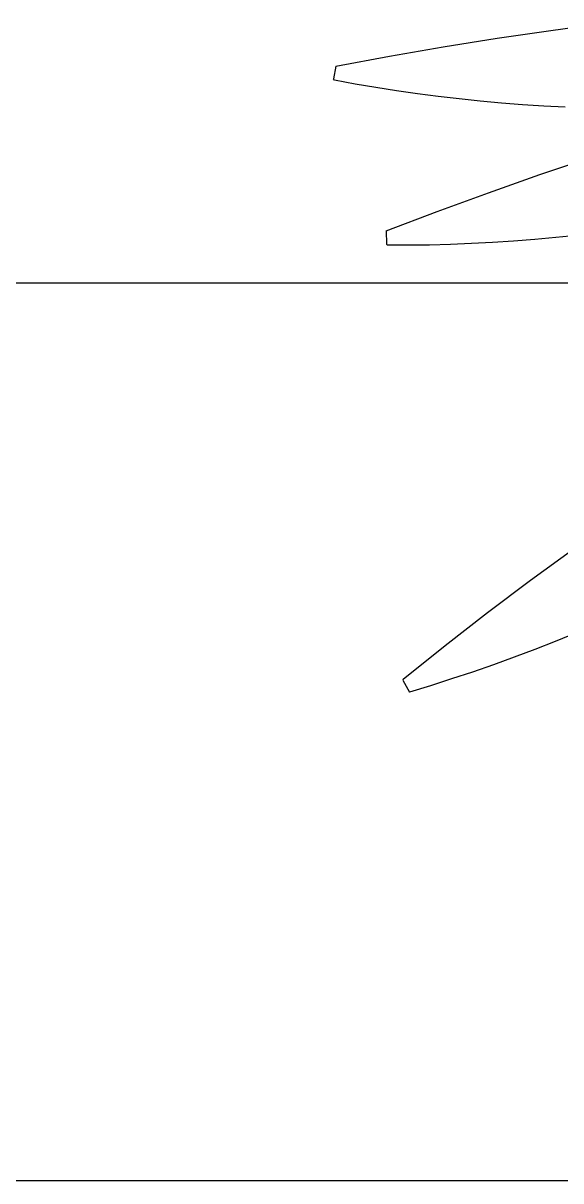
# Model space of a CAD drawing. Header units: metres. Extents: x 244.4 to 340.3, y -4.1 to 64.3.
# Drawn here: x 246.033 to 246.28, y 40.387 to 40.919 of the extents above; entities that cross this region are included whole.
import ezdxf

# ---------------------------------------------------------------- set-up
doc = ezdxf.new("R2010")
doc.units = ezdxf.units.M
doc.layers.add('Edges', color=7, linetype='Continuous')

msp = doc.modelspace()

# ---------------------------------------------------------------- linework, layer by layer
at = {"layer": 'Edges'}
for p, q in [((246.27555, 40.91599), (246.30027, 40.91933)), ((246.22614, 40.90841), (246.25084, 40.91236)), ((246.25084, 40.91236), (246.27555, 40.91599)), ((246.20146, 40.90416), (246.22614, 40.90841)), ((246.17681, 40.89961), (246.20146, 40.90416)), ((246.17681, 40.89961), (246.17577, 40.89369)), ((246.17616, 40.89305), (246.17577, 40.89369)), ((246.18562, 40.89131), (246.17616, 40.89305)), ((246.19512, 40.8897), (246.18562, 40.89131)), ((246.20466, 40.8882), (246.19512, 40.8897)), ((246.21424, 40.88683), (246.20466, 40.8882)), ((246.22385, 40.88559), (246.21424, 40.88683)), ((246.23349, 40.88447), (246.22385, 40.88559)), ((246.24316, 40.88347), (246.23349, 40.88447)), ((246.25286, 40.88259), (246.24316, 40.88347)), ((246.26259, 40.88184), (246.25286, 40.88259)), ((246.27235, 40.88121), (246.26259, 40.88184)), ((246.28212, 40.8807), (246.27235, 40.88121)), ((246.27048, 40.8497), (246.29413, 40.85774)), ((246.2469, 40.84136), (246.27048, 40.8497)), ((246.2234, 40.83273), (246.2469, 40.84136)), ((246.19997, 40.8238), (246.2234, 40.83273)), ((246.19997, 40.8238), (246.20001, 40.81778)), ((246.28755, 40.8218), (246.27785, 40.82079)), ((246.20052, 40.81722), (246.20001, 40.81778)), ((246.21014, 40.81722), (246.20052, 40.81722)), ((246.21978, 40.81735), (246.21014, 40.81722)), ((246.22943, 40.81761), (246.21978, 40.81735)), ((246.23909, 40.81799), (246.22943, 40.81761)), ((246.24877, 40.8185), (246.23909, 40.81799)), ((246.25845, 40.81913), (246.24877, 40.8185)), ((246.26815, 40.8199), (246.25845, 40.81913)), ((246.27785, 40.82079), (246.26815, 40.8199)), ((245.69245, 40.79996), (246.41472, 40.79996)), ((246.2663, 40.66328), (246.28628, 40.67791)), ((246.24653, 40.64839), (246.2663, 40.66328)), ((246.22699, 40.63325), (246.24653, 40.64839)), ((246.28697, 40.63893), (246.2776, 40.63513)), ((246.20766, 40.61787), (246.22699, 40.63325)), ((246.26818, 40.63144), (246.2587, 40.62788)), ((246.2776, 40.63513), (246.26818, 40.63144)), ((246.2587, 40.62788), (246.24917, 40.62443)), ((246.23959, 40.6211), (246.22996, 40.6179)), ((246.24917, 40.62443), (246.23959, 40.6211)), ((246.20766, 40.61787), (246.20759, 40.61733)), ((246.20759, 40.61733), (246.21057, 40.61185)), ((246.22029, 40.61481), (246.21057, 40.61185)), ((246.22996, 40.6179), (246.22029, 40.61481)), ((246.72888, 40.38724), (245.51786, 40.38724))]:
    msp.add_line(p, q, dxfattribs=at)

doc.saveas('drawing.dxf')
